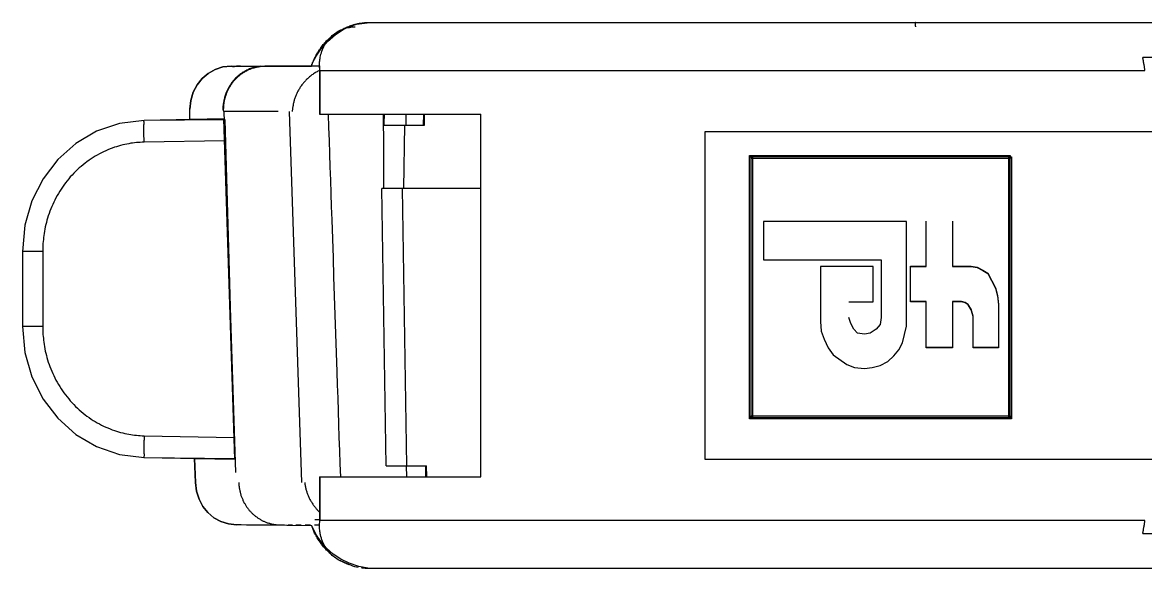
# Model space of a CAD drawing. Header units: metres. Extents: x 0 to 3575, y 0 to 842.
# Drawn here: x 240.24 to 256.01, y 258.16 to 265.83 of the extents above; entities that cross this region are included whole.
import ezdxf

# ---------------------------------------------------------------- set-up
doc = ezdxf.new("R2010")
doc.units = ezdxf.units.M
doc.layers.add('SCHEMATICS', color=7, linetype='Continuous')

msp = doc.modelspace()

# ---------------------------------------------------------------- linework, layer by layer
at = {"layer": 'SCHEMATICS', "color": 7}
for p, q in [((245.115, 265.83), (301.421, 265.83)), ((245.115, 265.83), (301.421, 265.83)), ((257.191, 265.339), (255.97, 265.339)), ((243.168, 265.217), (244.296, 265.217)), ((244.409, 265.217), (243.642, 265.217)), ((244.412, 265.154), (244.409, 265.223)), ((244.409, 265.219), (244.409, 264.542)), ((244.412, 265.154), (244.412, 264.542)), ((244.412, 265.154), (256, 265.154)), ((242.587, 264.468), (242.59, 264.614)), ((242.587, 264.468), (242.59, 264.614)), ((243.068, 264.477), (241.947, 264.455)), ((243.087, 264.465), (241.947, 264.455)), ((242.592, 264.469), (242.587, 264.468)), ((243.068, 264.477), (242.592, 264.469)), ((243.064, 264.582), (243.228, 259.514)), ((243.827, 264.582), (243.064, 264.582)), ((243.221, 259.699), (243.068, 264.477)), ((243.221, 259.71), (243.087, 264.465)), ((244.16, 259.37), (243.988, 264.582)), ((244.409, 264.542), (246.675, 264.542)), ((245.625, 264.389), (245.627, 264.541)), ((245.87, 264.389), (245.873, 264.542)), ((245.882, 264.389), (245.883, 264.542)), ((246.675, 259.451), (246.675, 264.542)), ((245.317, 264.389), (245.882, 264.389)), ((245.592, 263.499), (245.607, 264.389)), ((249.825, 259.695), (249.825, 264.301)), ((249.825, 264.301), (279.111, 264.301)), ((243.076, 264.17), (241.947, 264.149)), ((250.446, 263.943), (250.446, 263.963)), ((250.446, 263.963), (250.466, 263.963)), ((250.466, 263.943), (250.446, 263.943)), ((250.446, 260.285), (250.446, 263.943)), ((250.446, 263.943), (250.487, 263.943)), ((250.466, 263.963), (254.109, 263.963)), ((250.466, 263.963), (250.466, 263.943)), ((254.109, 263.922), (250.466, 263.922)), ((250.487, 263.943), (250.487, 260.285)), ((254.089, 260.285), (254.089, 263.943)), ((254.089, 263.943), (254.128, 263.943)), ((254.109, 263.963), (254.109, 263.922)), ((254.128, 263.943), (254.128, 260.285)), ((245.345, 259.606), (245.283, 263.499)), ((246.675, 263.499), (245.283, 263.499)), ((245.638, 259.606), (245.576, 263.499)), ((252.652, 263.035), (250.644, 263.035)), ((250.644, 263.035), (250.644, 262.499)), ((252.652, 261.565), (252.652, 263.035)), ((252.926, 262.407), (252.926, 263.04)), ((252.926, 262.403), (252.926, 263.035)), ((253.298, 263.04), (253.298, 262.407)), ((253.298, 263.035), (253.298, 262.403)), ((240.239, 262.616), (240.239, 261.562)), ((240.239, 262.616), (240.239, 261.562)), ((240.524, 262.616), (240.239, 262.616)), ((240.524, 262.616), (240.524, 261.562)), ((250.644, 262.499), (252.294, 262.499)), ((252.183, 262.403), (251.442, 262.403)), ((251.442, 262.403), (251.442, 261.632)), ((252.183, 261.907), (252.183, 262.403)), ((252.294, 262.499), (252.294, 261.689)), ((252.708, 261.912), (252.708, 262.407)), ((252.708, 262.407), (252.926, 262.407)), ((252.708, 261.907), (252.708, 262.403)), ((252.708, 262.403), (252.926, 262.403)), ((253.298, 262.407), (253.559, 262.407)), ((253.298, 262.403), (253.559, 262.403)), ((253.559, 262.407), (253.642, 262.394)), ((253.559, 262.403), (253.642, 262.389)), ((253.642, 262.394), (253.723, 262.353)), ((253.642, 262.389), (253.723, 262.348)), ((253.723, 262.353), (253.793, 262.312)), ((253.723, 262.348), (253.793, 262.307)), ((253.793, 262.312), (253.903, 262.105)), ((253.793, 262.307), (253.903, 262.101)), ((253.903, 262.105), (253.93, 261.996)), ((253.903, 262.101), (253.93, 261.99)), ((253.93, 261.996), (253.945, 261.871)), ((253.93, 261.99), (253.944, 261.866)), ((251.841, 261.907), (252.183, 261.907)), ((252.926, 261.912), (252.708, 261.912)), ((252.926, 261.907), (252.708, 261.907)), ((252.926, 261.267), (252.926, 261.912)), ((252.926, 261.262), (252.926, 261.907)), ((253.422, 261.912), (253.298, 261.912)), ((253.298, 261.912), (253.298, 261.267)), ((253.421, 261.907), (253.298, 261.907)), ((253.298, 261.907), (253.298, 261.262)), ((253.477, 261.894), (253.421, 261.907)), ((253.477, 261.9), (253.422, 261.912)), ((253.519, 261.871), (253.477, 261.9)), ((253.519, 261.866), (253.477, 261.894)), ((253.559, 261.803), (253.519, 261.871)), ((253.559, 261.798), (253.519, 261.866)), ((253.587, 261.707), (253.559, 261.803)), ((253.587, 261.702), (253.559, 261.798)), ((253.944, 261.866), (253.944, 261.262)), ((253.945, 261.871), (253.945, 261.267)), ((251.442, 261.632), (251.455, 261.495)), ((251.869, 261.605), (251.841, 261.689)), ((252.294, 261.689), (252.282, 261.591)), ((253.587, 261.267), (253.587, 261.707)), ((253.587, 261.262), (253.587, 261.702)), ((240.524, 261.562), (240.239, 261.562)), ((251.455, 261.495), (251.497, 261.386)), ((251.91, 261.523), (251.869, 261.605)), ((251.964, 261.468), (251.91, 261.523)), ((252.06, 261.454), (251.964, 261.468)), ((252.143, 261.468), (252.06, 261.454)), ((252.225, 261.523), (252.143, 261.468)), ((252.282, 261.591), (252.225, 261.523)), ((252.597, 261.331), (252.652, 261.565)), ((251.497, 261.386), (251.551, 261.262)), ((252.543, 261.234), (252.597, 261.331)), ((251.551, 261.262), (251.62, 261.165)), ((251.62, 261.165), (251.812, 261.028)), ((252.391, 261.069), (252.473, 261.152)), ((252.473, 261.152), (252.543, 261.234)), ((253.298, 261.267), (252.926, 261.267)), ((253.298, 261.262), (252.926, 261.262)), ((253.945, 261.267), (253.587, 261.267)), ((253.944, 261.262), (253.587, 261.262)), ((251.812, 261.028), (251.923, 260.986)), ((251.923, 260.986), (252.06, 260.973)), ((252.06, 260.973), (252.17, 260.986)), ((252.17, 260.986), (252.225, 261)), ((252.225, 261), (252.282, 261.015)), ((252.282, 261.015), (252.391, 261.069)), ((250.487, 260.285), (250.446, 260.285)), ((250.446, 260.265), (250.446, 260.285)), ((250.446, 260.285), (250.466, 260.285)), ((250.466, 260.265), (250.446, 260.265)), ((250.466, 260.265), (250.466, 260.306)), ((250.466, 260.306), (254.109, 260.306)), ((250.466, 260.285), (250.466, 260.265)), ((254.109, 260.265), (250.466, 260.265)), ((254.128, 260.285), (254.089, 260.285)), ((254.109, 260.306), (254.109, 260.265)), ((254.109, 260.265), (254.109, 260.285)), ((254.109, 260.285), (254.128, 260.285)), ((254.128, 260.265), (254.109, 260.265)), ((254.128, 260.285), (254.128, 260.265)), ((241.947, 260.029), (243.212, 260.005)), ((241.947, 259.724), (243.221, 259.71)), ((241.947, 259.724), (243.221, 259.699)), ((242.667, 259.37), (242.656, 259.708)), ((242.656, 259.708), (243.221, 259.699)), ((242.656, 259.708), (242.667, 259.37)), ((245.345, 259.606), (245.913, 259.606)), ((245.627, 259.606), (245.63, 259.451)), ((245.904, 259.451), (245.902, 259.606)), ((245.916, 259.451), (245.913, 259.606)), ((279.111, 259.695), (249.825, 259.695)), ((244.409, 259.451), (244.409, 258.839)), ((244.409, 259.451), (246.675, 259.451)), ((244.412, 259.451), (244.412, 258.839)), ((244.301, 258.762), (243.245, 258.778)), ((243.311, 258.778), (243.245, 258.778)), ((243.394, 258.778), (243.919, 258.778)), ((243.964, 258.778), (244.032, 258.778)), ((244.079, 258.778), (244.154, 258.778)), ((244.206, 258.778), (244.285, 258.778)), ((244.34, 258.778), (244.409, 258.778)), ((244.409, 258.846), (244.342, 258.846)), ((244.409, 258.772), (244.412, 258.839)), ((256, 258.839), (244.412, 258.839)), ((255.97, 258.654), (257.191, 258.654)), ((301.421, 258.164), (245.115, 258.164)), ((301.421, 258.164), (245.115, 258.164))]:
    msp.add_line(p, q, dxfattribs=at)
for points in [[(244.296, 265.217), (244.318, 265.272), (244.362, 265.355), (244.43, 265.455), (244.52, 265.561), (244.633, 265.663), (244.77, 265.749), (244.93, 265.808), (245.115, 265.83)], [(244.605, 265.659), (244.621, 265.672), (244.638, 265.684), (244.655, 265.695), (244.673, 265.706), (244.692, 265.716), (244.71, 265.725), (244.729, 265.733), (244.749, 265.74)], [(244.728, 265.732), (244.743, 265.741), (244.758, 265.748), (244.774, 265.756), (244.789, 265.763), (244.805, 265.769), (244.82, 265.775), (244.835, 265.781), (244.851, 265.787)], [(244.749, 265.74), (244.768, 265.746), (244.788, 265.752), (244.808, 265.757), (244.829, 265.761), (244.849, 265.765), (244.87, 265.767), (244.891, 265.768), (244.912, 265.769)], [(244.851, 265.787), (244.859, 265.789), (244.868, 265.792), (244.876, 265.794), (244.884, 265.797), (244.892, 265.799), (244.9, 265.802), (244.908, 265.804), (244.916, 265.805)], [(244.916, 265.805), (244.924, 265.808), (244.932, 265.81), (244.941, 265.812), (244.949, 265.813), (244.957, 265.815), (244.965, 265.816), (244.973, 265.818), (244.982, 265.819)], [(244.982, 265.819), (244.99, 265.82), (244.999, 265.821), (245.007, 265.822), (245.015, 265.823), (245.023, 265.824), (245.031, 265.825), (245.039, 265.826), (245.048, 265.827)], [(245.048, 265.827), (245.056, 265.827), (245.064, 265.828), (245.073, 265.828), (245.081, 265.829), (245.089, 265.829), (245.098, 265.829), (245.106, 265.83), (245.115, 265.83)], [(252.784, 265.83), (252.779, 265.829), (252.776, 265.826), (252.774, 265.821), (252.773, 265.816), (252.773, 265.809), (252.774, 265.802), (252.774, 265.794), (252.775, 265.787)], [(252.775, 265.787), (252.775, 265.784), (252.775, 265.782), (252.776, 265.78), (252.776, 265.778), (252.776, 265.775), (252.776, 265.773), (252.776, 265.771), (252.776, 265.769)], [(244.422, 265.466), (244.432, 265.48), (244.442, 265.493), (244.452, 265.506), (244.463, 265.52), (244.474, 265.532), (244.486, 265.545), (244.498, 265.557), (244.51, 265.57)], [(244.494, 265.531), (244.505, 265.548), (244.517, 265.566), (244.53, 265.583), (244.544, 265.599), (244.558, 265.615), (244.573, 265.63), (244.589, 265.645), (244.605, 265.659)], [(244.51, 265.57), (244.519, 265.579), (244.528, 265.587), (244.536, 265.596), (244.545, 265.604), (244.554, 265.612), (244.563, 265.62), (244.572, 265.628), (244.581, 265.637)], [(244.349, 265.347), (244.353, 265.354), (244.357, 265.361), (244.361, 265.369), (244.365, 265.376), (244.369, 265.384), (244.373, 265.392), (244.378, 265.399), (244.382, 265.407)], [(244.382, 265.407), (244.387, 265.414), (244.392, 265.422), (244.397, 265.429), (244.402, 265.436), (244.407, 265.444), (244.412, 265.451), (244.417, 265.458), (244.422, 265.466)], [(244.424, 265.36), (244.43, 265.383), (244.436, 265.405), (244.444, 265.427), (244.452, 265.449), (244.461, 265.47), (244.471, 265.491), (244.482, 265.511), (244.494, 265.531)], [(244.296, 265.217), (244.299, 265.225), (244.301, 265.233), (244.304, 265.242), (244.307, 265.25), (244.31, 265.258), (244.313, 265.266), (244.316, 265.274), (244.32, 265.282)], [(244.32, 265.282), (244.323, 265.29), (244.327, 265.298), (244.33, 265.306), (244.334, 265.314), (244.338, 265.322), (244.341, 265.33), (244.345, 265.338), (244.349, 265.347)], [(244.409, 265.223), (244.409, 265.24), (244.41, 265.258), (244.411, 265.275), (244.412, 265.292), (244.414, 265.309), (244.417, 265.326), (244.42, 265.343), (244.424, 265.36)], [(255.985, 265.248), (255.983, 265.259), (255.981, 265.271), (255.979, 265.282), (255.977, 265.293), (255.976, 265.305), (255.974, 265.316), (255.972, 265.328), (255.97, 265.339)], [(256, 265.154), (255.998, 265.166), (255.996, 265.178), (255.994, 265.19), (255.992, 265.202), (255.991, 265.214), (255.989, 265.225), (255.987, 265.237), (255.985, 265.248)], [(242.59, 264.614), (242.603, 264.736), (242.637, 264.85), (242.691, 264.952), (242.762, 265.041), (242.847, 265.115), (242.945, 265.17), (243.053, 265.205), (243.168, 265.217)], [(243.168, 265.217), (243.053, 265.205), (242.945, 265.17), (242.847, 265.115), (242.762, 265.041), (242.691, 264.952), (242.637, 264.85), (242.603, 264.736), (242.59, 264.614)], [(243.244, 265.214), (243.238, 265.213), (243.231, 265.212), (243.224, 265.211), (243.217, 265.21), (243.21, 265.209), (243.203, 265.208), (243.196, 265.206), (243.189, 265.205)], [(243.314, 265.115), (243.303, 265.107), (243.291, 265.098), (243.28, 265.089), (243.269, 265.08), (243.259, 265.071), (243.248, 265.061), (243.237, 265.051), (243.226, 265.041)], [(243.3, 265.217), (243.293, 265.217), (243.286, 265.217), (243.279, 265.217), (243.272, 265.216), (243.265, 265.216), (243.258, 265.215), (243.251, 265.215), (243.244, 265.214)], [(243.256, 265.061), (243.264, 265.068), (243.272, 265.075), (243.28, 265.082), (243.289, 265.089), (243.297, 265.096), (243.306, 265.102), (243.315, 265.109), (243.324, 265.115)], [(243.413, 265.171), (243.401, 265.165), (243.388, 265.159), (243.375, 265.152), (243.362, 265.145), (243.35, 265.138), (243.338, 265.131), (243.326, 265.123), (243.314, 265.115)], [(243.324, 265.115), (243.333, 265.121), (243.341, 265.127), (243.35, 265.133), (243.359, 265.139), (243.369, 265.144), (243.378, 265.149), (243.388, 265.153), (243.397, 265.158)], [(243.397, 265.158), (243.407, 265.163), (243.416, 265.168), (243.426, 265.172), (243.436, 265.176), (243.446, 265.18), (243.455, 265.184), (243.465, 265.188), (243.474, 265.191)], [(243.521, 265.205), (243.507, 265.202), (243.494, 265.198), (243.48, 265.195), (243.467, 265.191), (243.453, 265.187), (243.44, 265.182), (243.427, 265.177), (243.413, 265.171)], [(243.474, 265.191), (243.48, 265.192), (243.486, 265.194), (243.491, 265.195), (243.497, 265.197), (243.502, 265.198), (243.507, 265.199), (243.512, 265.201), (243.517, 265.202)], [(243.517, 265.202), (243.522, 265.203), (243.527, 265.204), (243.532, 265.205), (243.537, 265.206), (243.543, 265.207), (243.548, 265.208), (243.553, 265.209), (243.558, 265.21)], [(243.576, 265.214), (243.569, 265.213), (243.562, 265.212), (243.555, 265.211), (243.548, 265.21), (243.542, 265.209), (243.535, 265.208), (243.528, 265.206), (243.521, 265.205)], [(243.558, 265.21), (243.568, 265.211), (243.577, 265.213), (243.586, 265.214), (243.595, 265.215), (243.605, 265.216), (243.614, 265.216), (243.624, 265.217), (243.633, 265.217)], [(244.303, 265.093), (244.292, 265.085), (244.281, 265.076), (244.271, 265.067), (244.26, 265.058), (244.25, 265.049), (244.239, 265.04), (244.229, 265.031), (244.219, 265.021)], [(244.4, 265.152), (244.387, 265.145), (244.375, 265.139), (244.362, 265.132), (244.35, 265.124), (244.338, 265.117), (244.326, 265.109), (244.314, 265.101), (244.303, 265.093)], [(244.409, 265.155), (244.408, 265.154), (244.407, 265.154), (244.405, 265.153), (244.404, 265.153), (244.403, 265.153), (244.402, 265.153), (244.401, 265.152), (244.4, 265.152)], [(243.155, 264.949), (243.147, 264.937), (243.14, 264.924), (243.132, 264.912), (243.125, 264.899), (243.119, 264.886), (243.113, 264.873), (243.107, 264.86), (243.101, 264.846)], [(243.109, 264.844), (243.114, 264.854), (243.118, 264.864), (243.123, 264.874), (243.127, 264.884), (243.132, 264.894), (243.137, 264.904), (243.142, 264.914), (243.147, 264.923)], [(243.147, 264.923), (243.153, 264.933), (243.159, 264.942), (243.165, 264.951), (243.171, 264.961), (243.177, 264.97), (243.184, 264.979), (243.19, 264.987), (243.197, 264.996)], [(243.226, 265.041), (243.217, 265.031), (243.208, 265.02), (243.198, 265.009), (243.189, 264.997), (243.18, 264.986), (243.171, 264.974), (243.163, 264.961), (243.155, 264.949)], [(243.197, 264.996), (243.204, 265.005), (243.211, 265.013), (243.218, 265.021), (243.225, 265.029), (243.233, 265.037), (243.241, 265.045), (243.249, 265.053), (243.256, 265.061)], [(244.154, 264.942), (244.147, 264.932), (244.14, 264.921), (244.133, 264.91), (244.127, 264.9), (244.12, 264.889), (244.114, 264.878), (244.107, 264.867), (244.101, 264.856)], [(244.219, 265.021), (244.211, 265.012), (244.202, 265.002), (244.194, 264.993), (244.186, 264.983), (244.178, 264.973), (244.169, 264.962), (244.162, 264.952), (244.154, 264.942)], [(243.101, 264.846), (243.096, 264.832), (243.091, 264.818), (243.086, 264.804), (243.082, 264.79), (243.077, 264.776), (243.074, 264.761), (243.07, 264.747), (243.068, 264.732)], [(243.082, 264.759), (243.085, 264.77), (243.088, 264.78), (243.091, 264.791), (243.094, 264.802), (243.098, 264.813), (243.102, 264.823), (243.105, 264.834), (243.109, 264.844)], [(244.064, 264.766), (244.06, 264.755), (244.056, 264.743), (244.052, 264.732), (244.049, 264.72), (244.047, 264.709), (244.044, 264.697), (244.042, 264.686), (244.04, 264.674)], [(244.101, 264.856), (244.096, 264.845), (244.091, 264.834), (244.086, 264.823), (244.081, 264.812), (244.076, 264.8), (244.072, 264.789), (244.068, 264.778), (244.064, 264.766)], [(243.057, 264.67), (243.055, 264.662), (243.054, 264.654), (243.054, 264.645), (243.053, 264.637), (243.052, 264.629), (243.052, 264.62), (243.052, 264.612), (243.052, 264.603)], [(243.068, 264.732), (243.066, 264.724), (243.064, 264.716), (243.062, 264.709), (243.061, 264.701), (243.06, 264.693), (243.058, 264.686), (243.057, 264.678), (243.057, 264.67)], [(243.064, 264.582), (243.063, 264.593), (243.063, 264.604), (243.063, 264.615), (243.064, 264.627), (243.064, 264.638), (243.065, 264.649), (243.065, 264.66), (243.067, 264.671)], [(243.067, 264.671), (243.068, 264.682), (243.069, 264.694), (243.071, 264.705), (243.073, 264.716), (243.075, 264.727), (243.077, 264.738), (243.08, 264.748), (243.082, 264.759)], [(244.04, 264.674), (244.038, 264.663), (244.036, 264.651), (244.034, 264.64), (244.032, 264.629), (244.031, 264.617), (244.03, 264.605), (244.028, 264.594), (244.027, 264.582)], [(241.947, 264.455), (241.601, 264.413), (241.28, 264.302), (240.99, 264.131), (240.737, 263.906), (240.529, 263.635), (240.372, 263.325), (240.273, 262.983), (240.239, 262.616)], [(241.947, 264.455), (241.601, 264.413), (241.28, 264.302), (240.99, 264.131), (240.737, 263.906), (240.529, 263.635), (240.372, 263.325), (240.273, 262.983), (240.239, 262.616)], [(241.945, 264.441), (241.944, 264.444), (241.944, 264.446), (241.943, 264.448), (241.943, 264.45), (241.944, 264.452), (241.944, 264.454), (241.945, 264.455), (241.947, 264.455)], [(244.587, 263.061), (244.58, 263.246), (244.573, 263.431), (244.567, 263.616), (244.561, 263.801), (244.554, 263.987), (244.548, 264.172), (244.542, 264.357), (244.536, 264.542)], [(245.31, 264.389), (245.31, 264.408), (245.31, 264.427), (245.31, 264.447), (245.31, 264.466), (245.309, 264.485), (245.309, 264.504), (245.309, 264.523), (245.309, 264.542)], [(245.317, 264.389), (245.318, 264.408), (245.318, 264.427), (245.319, 264.447), (245.319, 264.466), (245.32, 264.485), (245.32, 264.504), (245.32, 264.523), (245.32, 264.542)], [(241.945, 264.329), (241.944, 264.338), (241.944, 264.347), (241.944, 264.356), (241.944, 264.365), (241.944, 264.374), (241.944, 264.382), (241.944, 264.39), (241.945, 264.398)], [(241.945, 264.398), (241.946, 264.403), (241.946, 264.407), (241.947, 264.412), (241.947, 264.417), (241.947, 264.422), (241.947, 264.428), (241.946, 264.434), (241.945, 264.441)], [(241.945, 264.245), (241.945, 264.255), (241.945, 264.265), (241.945, 264.276), (241.945, 264.286), (241.945, 264.297), (241.945, 264.308), (241.945, 264.318), (241.945, 264.329)], [(245.31, 264.358), (245.31, 264.362), (245.31, 264.366), (245.31, 264.37), (245.31, 264.373), (245.31, 264.377), (245.31, 264.381), (245.31, 264.385), (245.31, 264.389)], [(245.315, 263.499), (245.315, 263.607), (245.315, 263.714), (245.314, 263.821), (245.313, 263.929), (245.313, 264.036), (245.312, 264.143), (245.311, 264.251), (245.31, 264.358)], [(241.947, 264.149), (241.92, 264.149), (241.893, 264.147), (241.866, 264.146), (241.84, 264.143), (241.813, 264.14), (241.786, 264.137), (241.76, 264.133), (241.733, 264.128)], [(241.947, 264.149), (241.947, 264.161), (241.947, 264.173), (241.946, 264.185), (241.946, 264.197), (241.946, 264.209), (241.945, 264.221), (241.945, 264.233), (241.945, 264.245)], [(241.5, 264.066), (241.47, 264.055), (241.439, 264.042), (241.409, 264.029), (241.379, 264.015), (241.349, 264), (241.32, 263.985), (241.29, 263.969), (241.261, 263.952)], [(241.733, 264.128), (241.704, 264.123), (241.675, 264.117), (241.646, 264.11), (241.617, 264.103), (241.587, 264.095), (241.558, 264.086), (241.529, 264.077), (241.5, 264.066)], [(241.261, 263.952), (241.232, 263.934), (241.203, 263.915), (241.174, 263.895), (241.145, 263.875), (241.117, 263.854), (241.09, 263.833), (241.063, 263.81), (241.037, 263.788)], [(250.466, 260.285), (254.109, 260.285), (254.109, 263.943), (250.466, 263.943), (250.466, 260.285)], [(241.037, 263.788), (241.011, 263.764), (240.985, 263.739), (240.96, 263.713), (240.935, 263.687), (240.911, 263.661), (240.888, 263.633), (240.865, 263.605), (240.843, 263.577)], [(240.843, 263.577), (240.822, 263.548), (240.802, 263.519), (240.782, 263.49), (240.763, 263.46), (240.744, 263.43), (240.726, 263.399), (240.709, 263.368), (240.693, 263.337)], [(240.693, 263.337), (240.678, 263.306), (240.664, 263.275), (240.65, 263.244), (240.637, 263.213), (240.625, 263.181), (240.613, 263.149), (240.602, 263.116), (240.592, 263.084)], [(240.592, 263.084), (240.583, 263.053), (240.575, 263.023), (240.567, 262.992), (240.56, 262.961), (240.554, 262.93), (240.548, 262.899), (240.543, 262.868), (240.539, 262.837)], [(244.658, 260.925), (244.648, 261.192), (244.639, 261.459), (244.63, 261.726), (244.622, 261.993), (244.613, 262.26), (244.604, 262.527), (244.595, 262.794), (244.587, 263.061)], [(240.539, 262.837), (240.535, 262.81), (240.532, 262.782), (240.529, 262.755), (240.527, 262.727), (240.526, 262.7), (240.525, 262.672), (240.524, 262.644), (240.524, 262.616)], [(240.239, 261.562), (240.273, 261.196), (240.372, 260.854), (240.529, 260.544), (240.737, 260.273), (240.99, 260.048), (241.28, 259.877), (241.601, 259.766), (241.947, 259.724)], [(240.239, 261.562), (240.273, 261.196), (240.372, 260.854), (240.529, 260.544), (240.737, 260.273), (240.99, 260.048), (241.28, 259.877), (241.601, 259.766), (241.947, 259.724)], [(240.524, 261.562), (240.524, 261.534), (240.525, 261.506), (240.526, 261.479), (240.527, 261.451), (240.529, 261.423), (240.532, 261.396), (240.535, 261.369), (240.539, 261.342)], [(240.539, 261.342), (240.543, 261.31), (240.548, 261.279), (240.554, 261.248), (240.56, 261.217), (240.567, 261.187), (240.575, 261.156), (240.583, 261.126), (240.592, 261.096)], [(240.592, 261.096), (240.602, 261.063), (240.613, 261.03), (240.625, 260.998), (240.637, 260.966), (240.65, 260.935), (240.664, 260.903), (240.678, 260.872), (240.693, 260.842)], [(240.693, 260.842), (240.709, 260.81), (240.726, 260.779), (240.744, 260.748), (240.763, 260.718), (240.782, 260.688), (240.802, 260.659), (240.822, 260.63), (240.843, 260.601)], [(244.707, 259.451), (244.7, 259.636), (244.694, 259.82), (244.688, 260.004), (244.682, 260.189), (244.676, 260.373), (244.67, 260.557), (244.664, 260.741), (244.658, 260.925)], [(240.843, 260.601), (240.865, 260.573), (240.888, 260.545), (240.911, 260.518), (240.935, 260.491), (240.96, 260.465), (240.985, 260.44), (241.011, 260.416), (241.037, 260.392)], [(241.037, 260.392), (241.063, 260.369), (241.09, 260.346), (241.117, 260.324), (241.145, 260.303), (241.174, 260.283), (241.203, 260.263), (241.232, 260.244), (241.261, 260.226)], [(241.261, 260.226), (241.29, 260.21), (241.32, 260.194), (241.349, 260.178), (241.379, 260.164), (241.409, 260.15), (241.439, 260.137), (241.47, 260.124), (241.5, 260.112)], [(241.5, 260.112), (241.529, 260.102), (241.558, 260.093), (241.587, 260.084), (241.617, 260.076), (241.646, 260.068), (241.675, 260.061), (241.704, 260.055), (241.733, 260.049)], [(241.733, 260.049), (241.76, 260.045), (241.786, 260.041), (241.813, 260.038), (241.84, 260.035), (241.866, 260.032), (241.893, 260.03), (241.92, 260.029), (241.947, 260.029)], [(241.947, 260.029), (241.947, 260.017), (241.947, 260.005), (241.946, 259.993), (241.946, 259.981), (241.946, 259.969), (241.945, 259.958), (241.945, 259.946), (241.945, 259.934)], [(241.945, 259.934), (241.945, 259.924), (241.945, 259.913), (241.945, 259.902), (241.945, 259.892), (241.945, 259.881), (241.945, 259.871), (241.945, 259.86), (241.945, 259.849)], [(241.945, 259.738), (241.944, 259.735), (241.944, 259.733), (241.943, 259.73), (241.943, 259.728), (241.944, 259.726), (241.944, 259.725), (241.945, 259.724), (241.947, 259.724)], [(241.945, 259.849), (241.944, 259.84), (241.944, 259.831), (241.944, 259.822), (241.944, 259.813), (241.944, 259.805), (241.944, 259.796), (241.944, 259.788), (241.945, 259.781)], [(241.945, 259.781), (241.946, 259.776), (241.946, 259.772), (241.947, 259.767), (241.947, 259.762), (241.947, 259.757), (241.947, 259.751), (241.946, 259.745), (241.945, 259.738)], [(243.245, 258.778), (243.131, 258.79), (243.025, 258.824), (242.928, 258.878), (242.843, 258.95), (242.772, 259.037), (242.718, 259.138), (242.682, 259.249), (242.667, 259.37)], [(242.667, 259.37), (242.682, 259.249), (242.718, 259.138), (242.772, 259.037), (242.843, 258.95), (242.928, 258.878), (243.025, 258.824), (243.131, 258.79), (243.245, 258.778)], [(243.276, 259.37), (243.277, 259.359), (243.277, 259.349), (243.278, 259.338), (243.279, 259.328), (243.28, 259.317), (243.281, 259.306), (243.283, 259.295), (243.285, 259.285)], [(243.285, 259.285), (243.287, 259.274), (243.289, 259.264), (243.292, 259.253), (243.294, 259.243), (243.296, 259.232), (243.299, 259.222), (243.301, 259.212), (243.303, 259.202)], [(244.202, 259.37), (244.204, 259.358), (244.205, 259.347), (244.207, 259.335), (244.209, 259.323), (244.212, 259.312), (244.214, 259.3), (244.216, 259.289), (244.219, 259.278)], [(244.219, 259.278), (244.222, 259.266), (244.226, 259.255), (244.23, 259.243), (244.234, 259.232), (244.238, 259.221), (244.242, 259.21), (244.246, 259.199), (244.251, 259.188)], [(243.303, 259.202), (243.307, 259.191), (243.311, 259.182), (243.315, 259.172), (243.319, 259.162), (243.323, 259.152), (243.327, 259.142), (243.331, 259.132), (243.335, 259.122)], [(243.335, 259.122), (243.34, 259.112), (243.344, 259.103), (243.349, 259.093), (243.354, 259.084), (243.359, 259.075), (243.364, 259.066), (243.37, 259.058), (243.375, 259.049)], [(244.251, 259.188), (244.256, 259.176), (244.26, 259.165), (244.265, 259.154), (244.271, 259.143), (244.276, 259.132), (244.282, 259.121), (244.288, 259.111), (244.295, 259.101)], [(244.295, 259.101), (244.301, 259.09), (244.308, 259.08), (244.314, 259.069), (244.322, 259.059), (244.329, 259.049), (244.336, 259.039), (244.344, 259.029), (244.352, 259.02)], [(243.375, 259.049), (243.381, 259.04), (243.386, 259.031), (243.392, 259.022), (243.398, 259.014), (243.405, 259.005), (243.411, 258.997), (243.418, 258.989), (243.424, 258.981)], [(243.424, 258.981), (243.431, 258.973), (243.438, 258.965), (243.445, 258.958), (243.453, 258.95), (243.46, 258.943), (243.468, 258.935), (243.475, 258.928), (243.483, 258.921)], [(244.352, 259.02), (244.359, 259.012), (244.365, 259.004), (244.372, 258.996), (244.379, 258.988), (244.386, 258.981), (244.393, 258.973), (244.4, 258.966), (244.408, 258.959)], [(243.384, 258.78), (243.388, 258.78), (243.392, 258.779), (243.396, 258.779), (243.399, 258.779), (243.403, 258.779), (243.407, 258.779), (243.41, 258.778), (243.414, 258.778)], [(243.414, 258.778), (243.418, 258.778), (243.422, 258.778), (243.426, 258.778), (243.429, 258.778), (243.433, 258.778), (243.437, 258.778), (243.441, 258.778), (243.444, 258.778)], [(243.483, 258.921), (243.492, 258.914), (243.5, 258.908), (243.508, 258.901), (243.516, 258.895), (243.524, 258.889), (243.532, 258.883), (243.54, 258.877), (243.548, 258.871)], [(243.548, 258.871), (243.557, 258.865), (243.566, 258.86), (243.575, 258.855), (243.584, 258.849), (243.593, 258.845), (243.602, 258.84), (243.611, 258.835), (243.62, 258.831)], [(243.62, 258.831), (243.629, 258.827), (243.638, 258.823), (243.648, 258.819), (243.657, 258.815), (243.667, 258.811), (243.677, 258.808), (243.686, 258.805), (243.696, 258.802)], [(243.696, 258.802), (243.706, 258.799), (243.715, 258.796), (243.725, 258.793), (243.735, 258.791), (243.745, 258.789), (243.755, 258.786), (243.765, 258.785), (243.775, 258.783)], [(243.775, 258.783), (243.785, 258.782), (243.795, 258.781), (243.805, 258.78), (243.815, 258.779), (243.825, 258.779), (243.834, 258.778), (243.844, 258.778), (243.854, 258.778)], [(244.424, 258.635), (244.42, 258.652), (244.417, 258.669), (244.414, 258.686), (244.412, 258.703), (244.411, 258.72), (244.41, 258.738), (244.409, 258.755), (244.409, 258.772)], [(255.985, 258.747), (255.987, 258.759), (255.989, 258.77), (255.991, 258.782), (255.992, 258.793), (255.994, 258.805), (255.996, 258.816), (255.998, 258.828), (256, 258.839)], [(245.115, 258.164), (244.963, 258.194), (244.828, 258.238), (244.708, 258.296), (244.602, 258.367), (244.51, 258.45), (244.429, 258.544), (244.36, 258.649), (244.301, 258.762)], [(244.341, 258.662), (244.336, 258.674), (244.33, 258.687), (244.325, 258.699), (244.319, 258.712), (244.314, 258.724), (244.309, 258.737), (244.305, 258.749), (244.301, 258.762)], [(244.405, 258.555), (244.396, 258.568), (244.387, 258.581), (244.379, 258.594), (244.371, 258.608), (244.363, 258.621), (244.356, 258.635), (244.348, 258.648), (244.341, 258.662)], [(244.494, 258.464), (244.482, 258.484), (244.471, 258.504), (244.461, 258.525), (244.452, 258.546), (244.444, 258.567), (244.436, 258.589), (244.43, 258.612), (244.424, 258.635)], [(255.97, 258.654), (255.972, 258.666), (255.974, 258.678), (255.976, 258.689), (255.977, 258.701), (255.979, 258.712), (255.981, 258.724), (255.983, 258.735), (255.985, 258.747)], [(244.478, 258.457), (244.468, 258.469), (244.458, 258.481), (244.449, 258.493), (244.439, 258.505), (244.431, 258.517), (244.422, 258.53), (244.413, 258.542), (244.405, 258.555)], [(244.565, 258.371), (244.554, 258.381), (244.543, 258.392), (244.532, 258.402), (244.521, 258.413), (244.51, 258.424), (244.499, 258.435), (244.488, 258.446), (244.478, 258.457)], [(244.605, 258.335), (244.589, 258.349), (244.573, 258.364), (244.558, 258.379), (244.544, 258.395), (244.53, 258.411), (244.517, 258.428), (244.505, 258.446), (244.494, 258.464)], [(244.582, 258.357), (244.58, 258.359), (244.578, 258.36), (244.576, 258.362), (244.574, 258.364), (244.571, 258.365), (244.569, 258.367), (244.567, 258.369), (244.565, 258.371)], [(244.749, 258.253), (244.729, 258.261), (244.71, 258.269), (244.692, 258.278), (244.673, 258.288), (244.655, 258.299), (244.638, 258.31), (244.621, 258.322), (244.605, 258.335)], [(244.769, 258.241), (244.76, 258.245), (244.751, 258.249), (244.742, 258.253), (244.733, 258.258), (244.725, 258.262), (244.716, 258.267), (244.708, 258.271), (244.7, 258.276)], [(244.954, 258.179), (244.931, 258.182), (244.906, 258.189), (244.878, 258.198), (244.85, 258.21), (244.822, 258.222), (244.795, 258.234), (244.77, 258.245), (244.749, 258.253)], [(244.823, 258.218), (244.816, 258.221), (244.809, 258.224), (244.802, 258.226), (244.796, 258.229), (244.789, 258.232), (244.782, 258.235), (244.775, 258.238), (244.769, 258.241)], [(245.115, 258.164), (245.1, 258.164), (245.085, 258.165), (245.071, 258.166), (245.056, 258.166), (245.041, 258.168), (245.027, 258.169), (245.012, 258.171), (244.998, 258.173)]]:
    msp.add_lwpolyline(points, dxfattribs=at)

doc.saveas('drawing.dxf')
